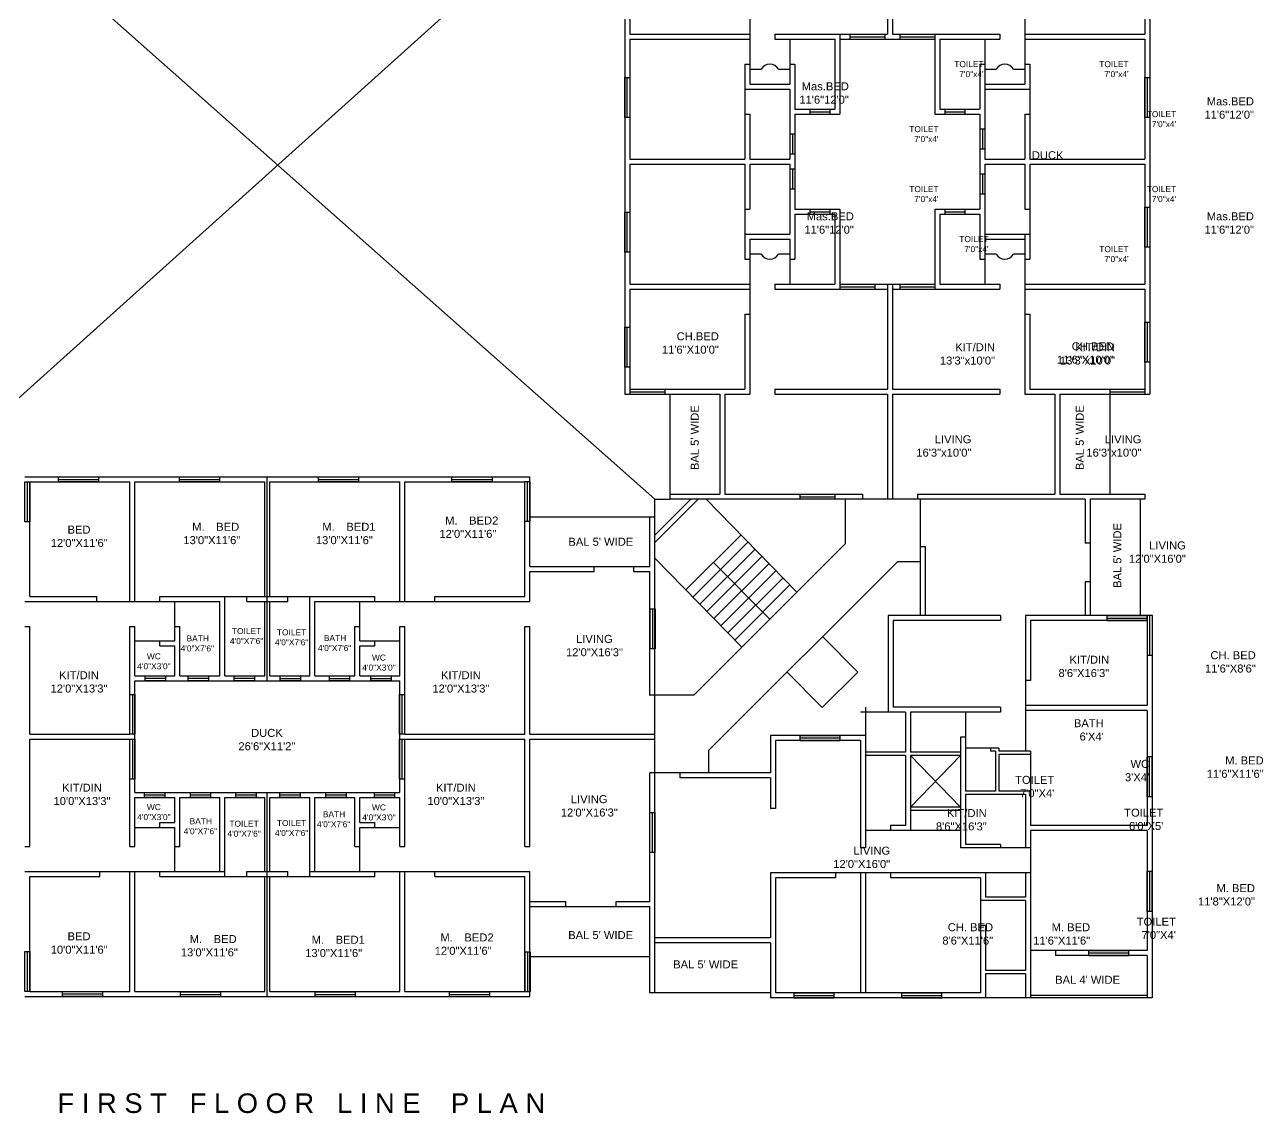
# Model space of a CAD drawing. Header units: inches. Extents: x -539 to 236, y -91 to 352.
# Drawn here: x -101.5 to 22.3, y 128.1 to 236.9 of the extents above; entities that cross this region are included whole.
import ezdxf

# ---------------------------------------------------------------- set-up
doc = ezdxf.new("R2010")
doc.units = ezdxf.units.IN
doc.header["$LTSCALE"] = 5
doc.header["$MEASUREMENT"] = 0
doc.styles.get("Standard").update_dxf_attribs({"font": 'arial.ttf'})
doc.styles.add('style1', font='swissk.ttf')

msp = doc.modelspace()

# ---------------------------------------------------------------- linework, layer by layer
for p, q in [((-38.52, 256.83), (-114, 188.91)), ((-113.98, 256.4), (-38.5, 189.5)), ((-41.5, 246.5), (-41.5, 200)), ((-29, 246.5), (-29, 231)), ((-1.5, 246.5), (-1.5, 231)), ((11, 246.5), (11, 200)), ((-41, 246), (-41, 236)), ((-15.25, 246), (-15.25, 236)), ((-14.75, 246), (-14.75, 236)), ((10.5, 246), (10.5, 236)), ((-41, 236), (-29, 236)), ((-41, 235.5), (-41, 223.5)), ((-41, 235.5), (-29, 235.5)), ((-26.5, 236), (-15.25, 236)), ((-26.5, 236), (-26.5, 235.5)), ((-26.5, 235.5), (-20.5, 235.5)), ((-25, 235.5), (-25, 231)), ((-20.5, 235.5), (-20.5, 228.5)), ((-20, 236), (-20, 228)), ((-20, 235.5), (-10.5, 235.5)), ((-19, 236), (-19, 235.5)), ((-19, 235.75), (-15.5, 235.75)), ((-15.5, 236), (-15.5, 235.5)), ((-14.75, 236), (-4, 236)), ((-14, 236), (-14, 235.5)), ((-14, 235.75), (-10.5, 235.75)), ((-10.5, 236), (-10.5, 228)), ((-10.5, 236), (-10.5, 235.5)), ((-10, 235.5), (-4, 235.5)), ((-10, 235.5), (-10, 228.5)), ((-5.5, 235.5), (-5.5, 223.5)), ((-4, 236), (-4, 235.5)), ((-1.5, 236), (10.5, 236)), ((-1.5, 235.5), (10.5, 235.5)), ((10.5, 235.5), (10.5, 223.5)), ((-29.5, 233), (-29.5, 223.5)), ((-29.5, 233), (-29, 233)), ((-25, 233), (-24.5, 233)), ((-24.5, 233), (-24.5, 228.5)), ((-6, 233), (-5.5, 233)), ((-6, 233), (-6, 228.5)), ((-1.5, 233), (-1, 233)), ((-1, 233), (-1, 223.5)), ((-41.5, 227.69), (-41.5, 231.69)), ((-41.5, 231.69), (-41, 231.69)), ((-41.25, 227.69), (-41.25, 231.69)), ((-41, 231.69), (-41, 227.69)), ((-29, 232.5), (-27.87, 232.5)), ((-26.13, 232.5), (-25, 232.5)), ((-5.5, 232.5), (-4.37, 232.5)), ((-2.63, 232.5), (-1.5, 232.5)), ((10.5, 227.69), (10.5, 231.69)), ((10.5, 231.69), (11, 231.69)), ((10.75, 227.69), (10.75, 231.69)), ((11, 231.69), (11, 227.69)), ((-29.5, 230.5), (-25, 230.5)), ((-29, 231), (-25, 231)), ((-25, 230.5), (-25, 223.5)), ((-5.5, 231), (-1.5, 231)), ((-5.5, 230.5), (-1, 230.5)), ((-29.5, 228), (-29, 228)), ((-29, 228), (-29, 223.5)), ((-24.5, 228.5), (-20.5, 228.5)), ((-24.5, 228), (-24.5, 218.5)), ((-24.5, 228), (-20, 228)), ((-23, 228.5), (-23, 228)), ((-23, 228.5), (-21, 228.5)), ((-23, 228.25), (-21, 228.25)), ((-23, 228), (-21, 228)), ((-21, 228.5), (-21, 228)), ((-10.5, 228), (-6, 228)), ((-10, 228.5), (-6, 228.5)), ((-9.5, 228.5), (-9.5, 228)), ((-9.5, 228.5), (-7.5, 228.5)), ((-9.5, 228.25), (-7.5, 228.25)), ((-9.5, 228), (-7.5, 228)), ((-7.5, 228.5), (-7.5, 228)), ((-6, 228), (-6, 218.5)), ((-1.5, 228), (-1, 228)), ((-1.5, 228), (-1.5, 223.5)), ((-41, 227.69), (-41.5, 227.69)), ((11, 227.69), (10.5, 227.69)), ((-24.5, 226), (-25, 226)), ((-25, 226), (-25, 224)), ((-24.75, 226), (-24.75, 224)), ((-24.5, 226), (-24.5, 224)), ((-5.5, 226.5), (-6, 226.5)), ((-6, 226.5), (-6, 224.5)), ((-5.75, 226.5), (-5.75, 224.5)), ((-5.5, 226.5), (-5.5, 224.5)), ((-5.5, 224.5), (-6, 224.5)), ((-41, 223.5), (-29.5, 223.5)), ((-41, 223), (-41, 211)), ((-41, 223), (-29.5, 223)), ((-29.5, 223), (-29.5, 213.5)), ((-29, 223.5), (-25, 223.5)), ((-29, 223), (-29, 218.5)), ((-29, 223), (-25, 223)), ((-24.5, 224), (-25, 224)), ((-25, 223), (-25, 216)), ((-5.5, 223.5), (-1.5, 223.5)), ((-5.5, 223), (-1.5, 223)), ((-5.5, 223), (-5.5, 211)), ((-1.5, 223), (-1.5, 218.5)), ((-1, 223.5), (10.5, 223.5)), ((-1, 223), (10.5, 223)), ((-1, 223), (-1, 213.5)), ((10.5, 223), (10.5, 211)), ((-24.5, 222.5), (-25, 222.5)), ((-25, 222.5), (-25, 220.5)), ((-24.75, 222.5), (-24.75, 220.5)), ((-24.5, 222.5), (-24.5, 220.5)), ((-5.5, 222), (-6, 222)), ((-6, 222), (-6, 220)), ((-5.75, 222), (-5.75, 220)), ((-5.5, 222), (-5.5, 220)), ((-24.5, 220.5), (-25, 220.5)), ((-5.5, 220), (-6, 220)), ((-41.5, 214.19), (-41.5, 218.19)), ((-41.5, 218.19), (-41, 218.19)), ((-41.25, 214.19), (-41.25, 218.19)), ((-41, 218.19), (-41, 214.19)), ((-29.5, 218.5), (-29, 218.5)), ((-24.5, 218.5), (-20, 218.5)), ((-24.5, 218), (-24.5, 213.5)), ((-24.5, 218), (-20.5, 218)), ((-23, 218.5), (-23, 218)), ((-23, 218.5), (-21, 218.5)), ((-23, 218.25), (-21, 218.25)), ((-23, 218), (-21, 218)), ((-21, 218.5), (-21, 218)), ((-20.5, 218), (-20.5, 211)), ((-20, 218.5), (-20, 210.5)), ((-10.5, 218.5), (-6, 218.5)), ((-10.5, 218.5), (-10.5, 210.5)), ((-10, 218), (-6, 218)), ((-10, 218), (-10, 211)), ((-9.5, 218.5), (-9.5, 218)), ((-9.5, 218.5), (-7.5, 218.5)), ((-9.5, 218.25), (-7.5, 218.25)), ((-9.5, 218), (-7.5, 218)), ((-7.5, 218.5), (-7.5, 218)), ((-6, 218), (-6, 213.5)), ((-1.5, 218.5), (-1, 218.5)), ((10.5, 214.69), (10.5, 218.69)), ((10.5, 218.69), (11, 218.69)), ((10.75, 214.69), (10.75, 218.69)), ((11, 218.69), (11, 214.69)), ((-29.5, 216), (-25, 216)), ((-29, 215.5), (-29, 200)), ((-29, 215.5), (-25, 215.5)), ((-25, 215.5), (-25, 211)), ((-5.5, 216), (-1, 216)), ((-5.5, 215.5), (-1.5, 215.5)), ((-1.5, 216), (-1.5, 200)), ((11, 214.69), (10.5, 214.69)), ((-41, 214.19), (-41.5, 214.19)), ((-29.5, 213.5), (-29, 213.5)), ((-27.87, 214), (-29, 214)), ((-25, 214), (-26.13, 214)), ((-25, 213.5), (-24.5, 213.5)), ((-6, 213.5), (-5.5, 213.5)), ((-4.37, 214), (-5.5, 214)), ((-1.5, 214), (-2.63, 214)), ((-1.5, 213.5), (-1, 213.5)), ((-41, 211), (-29, 211)), ((-41, 210.5), (-41, 200.5)), ((-41, 210.5), (-29, 210.5)), ((-26.5, 211), (-20.5, 211)), ((-26.5, 211), (-26.5, 210.5)), ((-26.5, 210.5), (-15.25, 210.5)), ((-20, 211), (-10.5, 211)), ((-20, 211), (-20, 210.5)), ((-20, 210.75), (-16.5, 210.75)), ((-16.5, 211), (-16.5, 210.5)), ((-15.25, 211), (-15.25, 200.5)), ((-14.75, 211), (-14.75, 200.5)), ((-14.75, 210.5), (-4, 210.5)), ((-14, 211), (-14, 210.5)), ((-14, 210.75), (-10.5, 210.75)), ((-10.5, 211), (-10.5, 210.5)), ((-10, 211), (-4, 211)), ((-4, 211), (-4, 210.5)), ((-1.5, 211), (10.5, 211)), ((-1.5, 210.5), (10.5, 210.5)), ((10.5, 210.5), (10.5, 200.5)), ((-29.5, 208), (-29.5, 200.5)), ((-29.5, 208), (-29, 208)), ((-1.5, 208), (-1, 208)), ((-1, 208), (-1, 200.5)), ((10.5, 203.19), (10.5, 207.19)), ((10.5, 207.19), (11, 207.19)), ((10.75, 203.19), (10.75, 207.19)), ((11, 207.19), (11, 203.19)), ((-41.5, 202.69), (-41.5, 206.69)), ((-41.5, 206.69), (-41, 206.69)), ((-41.25, 202.69), (-41.25, 206.69)), ((-41, 206.69), (-41, 202.69)), ((11, 203.19), (10.5, 203.19)), ((-41, 202.69), (-41.5, 202.69)), ((-41.5, 200), (-32, 200)), ((-41, 200.5), (-29.5, 200.5)), ((-41, 200.5), (-41, 200)), ((-41, 200.25), (-37.5, 200.25)), ((-37.5, 200.5), (-37.5, 200)), ((-37, 200), (-37, 189.5)), ((-32, 200), (-32, 190)), ((-31.5, 200), (-31.5, 190)), ((-31.5, 200), (-29, 200)), ((-26.5, 200.5), (-26.5, 200)), ((-26.5, 200.5), (-15.25, 200.5)), ((-26.5, 200), (-15.25, 200)), ((-15.25, 200), (-15.25, 189.5)), ((-14.75, 200.5), (-4, 200.5)), ((-14.75, 200), (-14.75, 189.5)), ((-14.75, 200), (-4, 200)), ((-4, 200.5), (-4, 200)), ((-1.5, 200), (1.5, 200)), ((-1, 200.5), (10.5, 200.5)), ((1.5, 200), (1.5, 190)), ((2, 200), (11, 200)), ((2, 200), (2, 190)), ((7, 200.5), (7, 200)), ((7, 200.25), (10.5, 200.25)), ((7, 200), (7, 190)), ((10.5, 200.5), (10.5, 200)), ((-101.5, 191.75), (-51, 191.75)), ((-101.49, 187.25), (-101.49, 191.25)), ((-101.49, 191.25), (-100.99, 191.25)), ((-101.24, 191.25), (-101.24, 187.25)), ((-101, 191.25), (-91, 191.25)), ((-101, 179.75), (-101, 191.25)), ((-100.99, 191.25), (-100.99, 187.25)), ((-98.13, 191.23), (-98.13, 191.73)), ((-98.13, 191.73), (-94.13, 191.73)), ((-98.13, 191.48), (-94.13, 191.48)), ((-94.13, 191.23), (-98.13, 191.23)), ((-94.13, 191.73), (-94.13, 191.23)), ((-91, 179.25), (-91, 191.25)), ((-90.5, 191.25), (-77.5, 191.25)), ((-90.5, 179.25), (-90.5, 191.25)), ((-86.02, 191.23), (-86.02, 191.73)), ((-86.02, 191.73), (-82.02, 191.73)), ((-86.02, 191.48), (-82.02, 191.48)), ((-82.02, 191.23), (-86.02, 191.23)), ((-82.02, 191.73), (-82.02, 191.23)), ((-77.5, 179.75), (-77.5, 191.25)), ((-77.25, 171.33), (-77.25, 191.75)), ((-77, 191.25), (-64, 191.25)), ((-77, 179.75), (-77, 191.25)), ((-72.12, 191.23), (-72.12, 191.73)), ((-72.12, 191.73), (-68.12, 191.73)), ((-72.12, 191.48), (-68.12, 191.48)), ((-68.12, 191.23), (-72.12, 191.23)), ((-68.12, 191.73), (-68.12, 191.23)), ((-64, 179.25), (-64, 191.25)), ((-63.5, 191.25), (-51.5, 191.25)), ((-63.5, 179.25), (-63.5, 191.25)), ((-58.78, 191.23), (-58.78, 191.73)), ((-58.78, 191.73), (-54.78, 191.73)), ((-58.78, 191.48), (-54.78, 191.48)), ((-54.78, 191.23), (-58.78, 191.23)), ((-54.78, 191.73), (-54.78, 191.23)), ((-51.5, 187.28), (-51.5, 191.28)), ((-51.5, 191.28), (-51, 191.28)), ((-51.5, 179.75), (-51.5, 191.25)), ((-51.25, 191.28), (-51.25, 187.28)), ((-51, 182.75), (-51, 191.75)), ((-51, 191.28), (-51, 187.28)), ((-34.18, 189.5), (-38.5, 185.18)), ((-34.89, 189.5), (-38.5, 185.89)), ((-38.5, 187.75), (-38.5, 189.5)), ((-38.5, 189.5), (-37, 189.5)), ((-37, 190), (-32, 190)), ((4.53, 189.5), (-37, 189.5)), ((-24.29, 180.21), (-33.37, 189.5)), ((-31.5, 190), (-17.75, 190)), ((-24, 190), (-24, 189.5)), ((-24, 189.75), (-20.5, 189.75)), ((-20.5, 190), (-20.5, 189.5)), ((-19.47, 189.5), (-19.47, 185.03)), ((-17.75, 190), (-17.75, 189.5)), ((-12.25, 190), (-12.25, 189.5)), ((-12.25, 190), (1.5, 190)), ((-11.97, 189.5), (-11.97, 177.87)), ((2, 190), (10.5, 190)), ((4.53, 189.5), (4.53, 185.1)), ((5.03, 189.5), (5.03, 177.87)), ((10.5, 189.5), (5.03, 189.5)), ((10.03, 189.5), (10.03, 177.87)), ((10.5, 190), (10.5, 189.5)), ((-100.99, 187.25), (-101.49, 187.25)), ((-51, 187.28), (-51.5, 187.28)), ((-51, 187.75), (-38.5, 187.75)), ((-39, 182.75), (-39, 187.75)), ((-38.5, 161.62), (-38.5, 187.75)), ((-29.88, 185.93), (-35.4, 180.42)), ((-29.18, 185.22), (-34.7, 179.7)), ((-19.47, 185.03), (-34.61, 169.89)), ((-28.48, 184.5), (-34, 178.99)), ((-11.97, 184.78), (-11.47, 184.78)), ((-11.47, 184.78), (-11.47, 177.87)), ((5.03, 185.1), (4.53, 185.1)), ((-29.8, 174.7), (-38.5, 183.59)), ((-27.78, 183.79), (-33.3, 178.27)), ((-14.22, 183.28), (-33.13, 164.37)), ((-14.22, 183.28), (-11.97, 183.28)), ((-51, 182.75), (-39, 182.75)), ((-51, 182.25), (-44.56, 182.25)), ((-51, 179.25), (-51, 182.25)), ((-44.56, 182.25), (-44.56, 182.75)), ((-40.59, 182.25), (-40.59, 182.75)), ((-40.59, 182.25), (-39, 182.25)), ((-39, 169.88), (-39, 182.25)), ((-27, 177.5), (-32.64, 183.18)), ((-27.08, 183.07), (-32.6, 177.56)), ((-26.38, 182.36), (-31.9, 176.84)), ((-25.68, 181.64), (-31.2, 176.13)), ((-24.99, 180.93), (-30.5, 175.41)), ((4.53, 181.23), (4.53, 177.87)), ((5.03, 181.23), (4.53, 181.23)), ((-101, 179.75), (-94.28, 179.75)), ((-94.28, 179.25), (-94.28, 179.75)), ((-88, 179.75), (-66.5, 179.75)), ((-88, 179.25), (-88, 179.75)), ((-81.5, 171.83), (-81.5, 179.75)), ((-79.3, 179.25), (-79.3, 179.75)), ((-75.2, 179.25), (-75.2, 179.75)), ((-73, 171.83), (-73, 179.75)), ((-66.5, 179.25), (-66.5, 179.75)), ((-60.5, 179.75), (-51.5, 179.75)), ((-60.5, 179.25), (-60.5, 179.75)), ((-101.5, 179.25), (-86.5, 179.25)), ((-86.5, 179.25), (-82, 179.25)), ((-86.5, 175.33), (-86.5, 179.25)), ((-82, 171.83), (-82, 179.25)), ((-79.3, 179.25), (-75.2, 179.25)), ((-77.5, 171.83), (-77.5, 179.25)), ((-77, 171.83), (-77, 179.25)), ((-72.5, 179.25), (-68, 179.25)), ((-72.5, 171.83), (-72.5, 179.25)), ((-68, 179.25), (-51, 179.25)), ((-68, 175.33), (-68, 179.25)), ((-38.97, 174.54), (-38.97, 178.54)), ((-38.97, 178.54), (-38.47, 178.54)), ((-38.72, 178.54), (-38.72, 174.54)), ((-38.47, 178.54), (-38.47, 174.54)), ((-3.93, 177.87), (-15.18, 177.87)), ((-15.18, 177.87), (-15.18, 168.19)), ((-3.93, 177.37), (-14.68, 177.37)), ((-14.68, 177.37), (-14.68, 168.69)), ((-3.93, 177.87), (-3.93, 177.37)), ((11.23, 177.87), (-1.43, 177.87)), ((-1.43, 177.87), (-1.43, 164.28)), ((10.73, 177.37), (-0.93, 177.37)), ((-0.93, 177.37), (-0.93, 171.37)), ((6.73, 177.36), (6.73, 177.86)), ((6.73, 177.86), (10.73, 177.86)), ((6.73, 177.61), (10.73, 177.61)), ((6.73, 177.36), (10.73, 177.36)), ((10.73, 177.36), (10.73, 177.86)), ((10.73, 177.37), (10.73, 168.87)), ((11.24, 177.86), (10.74, 177.86)), ((10.74, 173.86), (10.74, 177.86)), ((10.99, 173.86), (10.99, 177.86)), ((11.23, 177.87), (11.23, 139.62)), ((11.24, 173.86), (11.24, 177.86)), ((-101.5, 176.75), (-101, 176.75)), ((-101, 166), (-101, 176.75)), ((-91, 176.75), (-90.5, 176.75)), ((-91, 166), (-91, 176.75)), ((-90.5, 171.83), (-90.5, 176.75)), ((-86.5, 176.75), (-86, 176.75)), ((-86, 171.83), (-86, 176.75)), ((-68.5, 176.75), (-68, 176.75)), ((-68.5, 171.83), (-68.5, 176.75)), ((-64, 176.75), (-63.5, 176.75)), ((-64, 171.83), (-64, 176.75)), ((-63.5, 166), (-63.5, 176.75)), ((-51.5, 176.75), (-51, 176.75)), ((-51.5, 166), (-51.5, 176.75)), ((-51, 166), (-51, 176.75)), ((-90.5, 175.33), (-86.5, 175.33)), ((-88, 174.83), (-88, 175.33)), ((-88, 174.83), (-86.5, 174.83)), ((-86.5, 171.83), (-86.5, 174.83)), ((-68, 175.33), (-64, 175.33)), ((-68, 174.83), (-66.5, 174.83)), ((-68, 171.83), (-68, 174.83)), ((-66.5, 174.83), (-66.5, 175.33)), ((-18.22, 172.21), (-21.74, 175.75)), ((-38.47, 174.54), (-38.97, 174.54)), ((11.24, 173.86), (10.74, 173.86)), ((-21.76, 168.67), (-25.29, 172.23)), ((-18.22, 172.21), (-21.76, 168.67)), ((-90.5, 171.83), (-86.5, 171.83)), ((-90.5, 171.33), (-64, 171.33)), ((-90.5, 160.17), (-90.5, 171.33)), ((-89.46, 171.84), (-87.43, 171.84)), ((-89.46, 171.34), (-89.46, 171.84)), ((-89.46, 171.59), (-87.43, 171.59)), ((-87.43, 171.34), (-89.46, 171.34)), ((-88, 171.83), (-88, 171.84)), ((-87.43, 171.84), (-87.43, 171.34)), ((-86, 171.83), (-82, 171.83)), ((-85.15, 171.84), (-83.12, 171.84)), ((-85.15, 171.34), (-85.15, 171.84)), ((-85.15, 171.59), (-83.12, 171.59)), ((-83.12, 171.34), (-85.15, 171.34)), ((-83.12, 171.84), (-83.12, 171.34)), ((-81.5, 171.83), (-77.5, 171.83)), ((-80.55, 171.84), (-78.52, 171.84)), ((-80.55, 171.34), (-80.55, 171.84)), ((-80.55, 171.59), (-78.52, 171.59)), ((-78.52, 171.34), (-80.55, 171.34)), ((-78.52, 171.84), (-78.52, 171.34)), ((-77, 171.83), (-73, 171.83)), ((-75.95, 171.82), (-73.92, 171.82)), ((-75.95, 171.32), (-75.95, 171.82)), ((-75.95, 171.57), (-73.92, 171.57)), ((-73.92, 171.32), (-75.95, 171.32)), ((-73.92, 171.82), (-73.92, 171.32)), ((-72.5, 171.83), (-68.5, 171.83)), ((-71.04, 171.82), (-69.02, 171.82)), ((-71.04, 171.32), (-71.04, 171.82)), ((-71.04, 171.57), (-69.02, 171.57)), ((-69.02, 171.32), (-71.04, 171.32)), ((-69.02, 171.82), (-69.02, 171.32)), ((-68, 171.83), (-64, 171.83)), ((-66.9, 171.83), (-64.87, 171.83)), ((-66.9, 171.33), (-66.9, 171.83)), ((-66.9, 171.58), (-64.87, 171.58)), ((-64.87, 171.33), (-66.9, 171.33)), ((-66.5, 171.83), (-66.5, 171.84)), ((-64.87, 171.83), (-64.87, 171.33)), ((-64, 160.17), (-64, 171.33)), ((-0.93, 171.37), (-1.43, 171.37)), ((-90.98, 165.98), (-90.98, 169.98)), ((-90.98, 169.98), (-90.48, 169.98)), ((-90.73, 169.98), (-90.73, 165.98)), ((-90.48, 169.98), (-90.48, 165.98)), ((-64.03, 165.98), (-64.03, 169.98)), ((-64.03, 169.98), (-63.53, 169.98)), ((-63.78, 169.98), (-63.78, 165.98)), ((-63.53, 169.98), (-63.53, 165.98)), ((-34.61, 169.89), (-39, 169.89)), ((-17.43, 168.69), (-17.43, 154.62)), ((-3.93, 168.69), (-14.68, 168.69)), ((-3.93, 168.69), (-3.93, 168.19)), ((10.73, 168.87), (-1.43, 168.87)), ((-13.43, 168.19), (-17.93, 168.19)), ((-13.43, 168.19), (-13.43, 164.19)), ((-12.93, 168.19), (-12.93, 164.19)), ((-3.93, 168.19), (-12.93, 168.19)), ((-7.43, 168.19), (-7.43, 160.28)), ((10.73, 168.37), (-1.43, 168.37)), ((10.73, 168.37), (10.73, 156.87)), ((-101, 166), (-91, 166)), ((-90.48, 165.98), (-90.98, 165.98)), ((-63.53, 165.98), (-64.03, 165.98)), ((-63.5, 166), (-51.5, 166)), ((-51, 166), (-38.5, 166)), ((-101, 165.5), (-91, 165.5)), ((-101, 154.75), (-101, 165.5)), ((-91, 154.75), (-91, 165.5)), ((-90.98, 161.49), (-90.98, 165.49)), ((-90.98, 165.49), (-90.48, 165.49)), ((-90.73, 165.49), (-90.73, 161.49)), ((-90.48, 165.49), (-90.48, 161.49)), ((-64.03, 161.49), (-64.03, 165.49)), ((-64.03, 165.49), (-63.53, 165.49)), ((-63.78, 165.49), (-63.78, 161.49)), ((-63.53, 165.49), (-63.53, 161.49)), ((-63.5, 165.5), (-51.5, 165.5)), ((-63.5, 154.75), (-63.5, 165.5)), ((-51.5, 154.75), (-51.5, 165.5)), ((-51, 165.5), (-38.5, 165.5)), ((-51, 154.75), (-51, 165.5)), ((-17.43, 165.87), (-26.93, 165.87)), ((-26.93, 165.87), (-26.93, 162.12)), ((-17.93, 165.37), (-26.43, 165.37)), ((-26.43, 165.37), (-26.43, 158.57)), ((-23.96, 165.37), (-23.96, 165.87)), ((-23.96, 165.87), (-19.96, 165.87)), ((-23.96, 165.62), (-19.96, 165.62)), ((-23.96, 165.37), (-19.96, 165.37)), ((-19.96, 165.37), (-19.96, 165.87)), ((-17.93, 165.37), (-17.93, 154.62)), ((-7.93, 165.69), (-7.93, 154.62)), ((-7.43, 165.69), (-7.93, 165.69)), ((-33.13, 164.37), (-33.13, 162.12)), ((-13.43, 164.19), (-17.43, 164.19)), ((-13.43, 163.86), (-17.43, 163.86)), ((-13.43, 163.86), (-13.43, 156.87)), ((-7.93, 164.19), (-12.93, 164.19)), ((-12.93, 163.86), (-12.93, 156.37)), ((-7.93, 163.86), (-12.93, 163.86)), ((-7.93, 158.7), (-12.93, 163.86)), ((-12.93, 158.7), (-7.93, 163.86)), ((-4.1, 164.61), (-7.43, 164.61)), ((-4.93, 164.61), (-4.93, 164.28)), ((-4.43, 164.28), (-4.93, 164.28)), ((-4.43, 164.28), (-4.43, 160.28)), ((-4.1, 164.61), (-4.1, 164.28)), ((-0.93, 164.28), (-4.1, 164.28)), ((-0.93, 163.95), (-4.1, 163.95)), ((-4.1, 163.95), (-4.1, 160.28)), ((-0.93, 164.28), (-0.93, 156.87)), ((11.21, 163.73), (10.71, 163.73)), ((10.71, 159.73), (10.71, 163.73)), ((10.96, 159.73), (10.96, 163.73)), ((11.21, 159.73), (11.21, 163.73)), ((-90.48, 161.49), (-90.98, 161.49)), ((-63.53, 161.49), (-64.03, 161.49)), ((-26.93, 162.12), (-39, 162.12)), ((-39, 149.25), (-39, 162.12)), ((-38.5, 145.22), (-38.5, 161.62)), ((-36, 162.12), (-36, 161.62)), ((-26.93, 161.62), (-36, 161.62)), ((-26.93, 161.62), (-26.93, 158.57)), ((-90.5, 160.17), (-64, 160.17)), ((-89.51, 160.17), (-87.48, 160.17)), ((-89.51, 159.67), (-89.51, 160.17)), ((-89.51, 159.92), (-87.48, 159.92)), ((-87.48, 160.17), (-87.48, 159.67)), ((-84.94, 160.17), (-82.91, 160.17)), ((-84.94, 159.67), (-84.94, 160.17)), ((-84.94, 159.92), (-82.91, 159.92)), ((-82.91, 160.17), (-82.91, 159.67)), ((-80.4, 160.17), (-78.37, 160.17)), ((-80.4, 159.67), (-80.4, 160.17)), ((-80.4, 159.92), (-78.37, 159.92)), ((-78.37, 160.17), (-78.37, 159.67)), ((-77.25, 139.75), (-77.25, 160.17)), ((-75.99, 160.17), (-73.96, 160.17)), ((-75.99, 159.67), (-75.99, 160.17)), ((-75.99, 159.92), (-73.96, 159.92)), ((-73.96, 160.17), (-73.96, 159.67)), ((-71.39, 160.17), (-69.36, 160.17)), ((-71.39, 159.67), (-71.39, 160.17)), ((-71.39, 159.92), (-69.36, 159.92)), ((-69.36, 160.17), (-69.36, 159.67)), ((-66.54, 160.17), (-64.52, 160.17)), ((-66.54, 159.67), (-66.54, 160.17)), ((-66.54, 159.92), (-64.52, 159.92)), ((-64.52, 160.17), (-64.52, 159.67)), ((-4.43, 160.28), (-7.43, 160.28)), ((-1.43, 159.95), (-7.43, 159.95)), ((-7.43, 159.95), (-7.43, 154.95)), ((-0.93, 160.28), (-4.1, 160.28)), ((-1.43, 159.95), (-1.43, 154.62)), ((11.21, 159.73), (10.71, 159.73)), ((-90.5, 159.67), (-86.5, 159.67)), ((-90.5, 154.75), (-90.5, 159.67)), ((-87.48, 159.67), (-89.51, 159.67)), ((-88, 159.67), (-88, 159.67)), ((-86.5, 157.17), (-86.5, 159.67)), ((-86, 159.67), (-82, 159.67)), ((-86, 154.75), (-86, 159.67)), ((-82.91, 159.67), (-84.94, 159.67)), ((-82, 152.25), (-82, 159.67)), ((-81.5, 159.67), (-77.5, 159.67)), ((-81.5, 151.75), (-81.5, 159.67)), ((-78.37, 159.67), (-80.4, 159.67)), ((-77.5, 152.25), (-77.5, 159.67)), ((-77, 159.67), (-73, 159.67)), ((-77, 152.25), (-77, 159.67)), ((-73.96, 159.67), (-75.99, 159.67)), ((-73, 151.75), (-73, 159.67)), ((-72.5, 159.67), (-68.5, 159.67)), ((-72.5, 152.25), (-72.5, 159.67)), ((-69.36, 159.67), (-71.39, 159.67)), ((-68.5, 154.75), (-68.5, 159.67)), ((-68, 159.67), (-64, 159.67)), ((-68, 157.17), (-68, 159.67)), ((-64.52, 159.67), (-66.54, 159.67)), ((-66.5, 159.67), (-66.5, 159.67)), ((-64, 154.75), (-64, 159.67)), ((-26.43, 158.57), (-26.93, 158.57)), ((-7.93, 158.7), (-12.93, 158.7)), ((-39.01, 154.15), (-39.01, 158.15)), ((-39.01, 158.15), (-38.51, 158.15)), ((-38.76, 158.15), (-38.76, 154.15)), ((-38.51, 158.15), (-38.51, 154.15)), ((-7.93, 158.37), (-12.93, 158.37)), ((-90.5, 157.17), (-90.48, 157.17)), ((-90.5, 156.67), (-86.5, 156.67)), ((-88, 157.17), (-86.5, 157.17)), ((-88, 156.67), (-88, 157.17)), ((-86.5, 152.25), (-86.5, 156.67)), ((-68, 157.17), (-66.5, 157.17)), ((-68, 156.67), (-64, 156.67)), ((-68, 152.25), (-68, 156.67)), ((-66.5, 156.67), (-66.5, 157.17)), ((-7.93, 156.37), (-17.43, 156.37)), ((-14.93, 156.87), (-14.93, 156.37)), ((-13.43, 156.87), (-14.93, 156.87)), ((10.73, 156.87), (-0.93, 156.87)), ((10.73, 156.37), (-0.93, 156.37)), ((-0.93, 156.37), (-0.93, 139.62)), ((10.73, 156.37), (10.73, 144.37)), ((-3.93, 154.95), (-7.43, 154.95)), ((-3.93, 154.95), (-3.93, 154.62)), ((-101.5, 154.75), (-101, 154.75)), ((-91, 154.75), (-90.48, 154.75)), ((-86.5, 154.75), (-86, 154.75)), ((-68.5, 154.75), (-68, 154.75)), ((-64, 154.75), (-63.5, 154.75)), ((-51.5, 154.75), (-51, 154.75)), ((-38.51, 154.15), (-39.01, 154.15)), ((-17.43, 154.62), (-17.93, 154.62)), ((-0.93, 154.62), (-7.93, 154.62)), ((-101.5, 152.25), (-86.5, 152.25)), ((-101, 151.75), (-94, 151.75)), ((-101, 140.25), (-101, 151.75)), ((-94, 151.75), (-94, 152.25)), ((-91, 140.25), (-91, 152.25)), ((-90.5, 140.25), (-90.5, 152.25)), ((-88, 151.75), (-88, 152.25)), ((-88, 151.75), (-66.5, 151.75)), ((-86.5, 152.25), (-81.5, 152.25)), ((-79.3, 152.25), (-75.2, 152.25)), ((-79.3, 151.75), (-79.3, 152.25)), ((-77.5, 140.25), (-77.5, 151.75)), ((-77, 140.25), (-77, 151.75)), ((-75.2, 151.75), (-75.2, 152.25)), ((-73, 152.25), (-68, 152.25)), ((-68, 152.25), (-51, 152.25)), ((-66.5, 151.75), (-66.5, 152.25)), ((-64, 140.25), (-64, 152.25)), ((-63.5, 140.25), (-63.5, 152.25)), ((-60.5, 151.75), (-60.5, 152.25)), ((-60.5, 151.75), (-51.5, 151.75)), ((-51.5, 140.25), (-51.5, 151.75)), ((-51, 139.75), (-51, 152.25)), ((-17.43, 152.12), (-26.93, 152.12)), ((-26.93, 152.12), (-26.93, 145.62)), ((-20.43, 151.62), (-26.43, 151.62)), ((-26.43, 151.62), (-26.43, 140.12)), ((-20.43, 152.12), (-20.43, 151.62)), ((-17.93, 152.12), (-17.93, 140.12)), ((-0.93, 152.12), (-17.43, 152.12)), ((-17.43, 152.12), (-17.43, 140.12)), ((-14.93, 152.12), (-14.93, 151.62)), ((-14.93, 152.12), (-14.93, 151.62)), ((-5.93, 151.62), (-14.93, 151.62)), ((-5.93, 151.62), (-5.93, 149.35)), ((-5.43, 152.12), (-5.43, 149.68)), ((-1.43, 152.12), (-1.43, 149.68)), ((11.23, 152.26), (10.73, 152.26)), ((10.73, 148.26), (10.73, 152.26)), ((10.98, 148.26), (10.98, 152.26)), ((11.23, 148.26), (11.23, 152.26)), ((-51, 149.25), (-47.41, 149.25)), ((-51, 148.75), (-39, 148.75)), ((-47.41, 148.75), (-47.41, 149.25)), ((-42.38, 149.25), (-39, 149.25)), ((-42.38, 148.75), (-42.38, 149.25)), ((-39, 140.12), (-39, 148.75)), ((-1.43, 149.35), (-5.93, 149.35)), ((-5.93, 149.35), (-5.93, 140.12)), ((-1.43, 149.68), (-5.43, 149.68)), ((-1.43, 149.35), (-1.43, 142.35)), ((11.23, 148.26), (10.73, 148.26)), ((-5.43, 146.85), (-5.93, 146.85)), ((-5.43, 146.85), (-5.43, 142.35)), ((-38.5, 140.12), (-38.5, 145.63)), ((-26.93, 145.62), (-38.5, 145.62)), ((-26.93, 145.12), (-38.5, 145.12)), ((-26.93, 145.12), (-26.93, 139.62)), ((-101.49, 140.27), (-101.49, 144.27)), ((-101.49, 144.27), (-100.99, 144.27)), ((-101.24, 144.27), (-101.24, 140.27)), ((-100.99, 144.27), (-100.99, 140.27)), ((-51.47, 140.23), (-51.47, 144.23)), ((-51.47, 144.23), (-50.97, 144.23)), ((-51.22, 144.23), (-51.22, 140.23)), ((-51, 143.75), (-39, 143.75)), ((-50.97, 144.23), (-50.97, 140.23)), ((10.73, 144.37), (-0.93, 144.37)), ((1.57, 144.37), (1.57, 143.87)), ((10.73, 143.87), (1.57, 143.87)), ((4.9, 143.87), (4.9, 144.37)), ((4.9, 144.37), (8.9, 144.37)), ((4.9, 144.12), (8.9, 144.12)), ((4.9, 143.87), (8.9, 143.87)), ((8.9, 143.87), (8.9, 144.37)), ((10.73, 143.87), (10.73, 139.62)), ((-1.43, 142.35), (-5.43, 142.35)), ((-1.43, 142.02), (-5.43, 142.02)), ((-5.43, 142.02), (-5.43, 139.62)), ((-1.43, 142.02), (-1.43, 139.62)), ((-100.99, 140.27), (-101.49, 140.27)), ((-101, 140.25), (-91, 140.25)), ((-97.71, 139.76), (-97.71, 140.26)), ((-97.71, 140.26), (-93.71, 140.26)), ((-97.71, 140.01), (-93.71, 140.01)), ((-93.71, 140.26), (-93.71, 139.76)), ((-90.5, 140.25), (-77.5, 140.25)), ((-85.93, 139.72), (-85.93, 140.22)), ((-85.93, 140.22), (-81.93, 140.22)), ((-85.93, 139.97), (-81.93, 139.97)), ((-81.93, 140.22), (-81.93, 139.72)), ((-77, 140.25), (-64, 140.25)), ((-72.45, 139.72), (-72.45, 140.22)), ((-72.45, 140.22), (-68.45, 140.22)), ((-72.45, 139.97), (-68.45, 139.97)), ((-68.45, 140.22), (-68.45, 139.72)), ((-63.5, 140.25), (-51.5, 140.25)), ((-59.03, 139.72), (-59.03, 140.22)), ((-59.03, 140.22), (-55.03, 140.22)), ((-59.03, 139.97), (-55.03, 139.97)), ((-55.03, 140.22), (-55.03, 139.72)), ((-50.97, 140.23), (-51.47, 140.23)), ((-26.93, 140.12), (-39, 140.12)), ((-5.93, 140.12), (-26.43, 140.12)), ((-24.58, 139.61), (-24.58, 140.11)), ((-24.58, 140.11), (-20.58, 140.11)), ((-20.58, 139.61), (-20.58, 140.11)), ((-13.8, 139.61), (-13.8, 140.11)), ((-13.8, 140.11), (-9.8, 140.11)), ((-9.8, 139.61), (-9.8, 140.11)), ((-101.5, 139.75), (-51, 139.75)), ((-93.71, 139.76), (-97.71, 139.76)), ((-81.93, 139.72), (-85.93, 139.72)), ((-68.45, 139.72), (-72.45, 139.72)), ((-55.03, 139.72), (-59.03, 139.72)), ((11.23, 139.62), (-26.93, 139.62)), ((-24.58, 139.86), (-20.58, 139.86)), ((-24.58, 139.61), (-20.58, 139.61)), ((-13.8, 139.86), (-9.8, 139.86)), ((-13.8, 139.61), (-9.8, 139.61)), ((10.73, 139.87), (-0.93, 139.87))]:
    msp.add_line(p, q)
for centre, start, end in [((-27, 232), 30, 150), ((-3.5, 232), 30, 150), ((-27, 214.5), 210, 330), ((-3.5, 214.5), 210, 330)]:
    msp.add_arc(centre, 1, start, end)

# ---------------------------------------------------------------- texts
at = {"color": 7, "lineweight": 25, "style": 'style1'}
msp.add_text('F I R S T   F L O O R   L I N E    P L A N ', height=1.9566, dxfattribs=at).set_placement((-98.22, 128.11))
for s, insert, char_height, attachment_point in [('TOILET\\P7\'0"x4\'', (-5.63, 233.31), 0.6, 3), ('TOILET\\P7\'0"x4\'', (8.87, 233.31), 0.6, 3), ('Mas.BED\\P11\'6"12\'0"', (-19.1, 231.19), 0.8, 3), ('Mas.BED\\P11\'6"12\'0"', (21.4, 229.69), 0.8, 3), ('TOILET\\P7\'0"x4\'', (13.62, 228.31), 0.6, 3), ('TOILET\\P7\'0"x4\'', (-10.13, 226.81), 0.6, 3), ('DUCK', (2.36, 224.3), 0.8, 3), ('TOILET\\P7\'0"x4\'', (-10.13, 220.81), 0.6, 3), ('TOILET\\P7\'0"x4\'', (13.62, 220.81), 0.6, 3), ('Mas.BED\\P11\'6"12\'0"', (-18.6, 218.19), 0.8, 3), ('Mas.BED\\P11\'6"12\'0"', (21.4, 218.19), 0.8, 3), ('TOILET\\P7\'0"x4\'', (-5.13, 215.81), 0.6, 3), ('TOILET\\P7\'0"x4\'', (8.87, 214.81), 0.6, 3), ('\\pi-2.4,l3.2,t3.2;CH.BED\\P11\'6"X10\'0"', (-32.1, 206.19), 0.8, 3), ('KIT/DIN\\P13\'3"x10\'0"', (-4.49, 205.1), 0.8, 3), ('\\pi-2.4,l3.2,t3.2;CH.BED\\P11\'6"X10\'0"', (7.4, 205.19), 0.8, 3), ('KIT/DIN\\P13\'3"x10\'0"', (7.51, 205.1), 0.8, 3), ('LIVING\\P16\'3"x10\'0"', (-6.85, 195.89), 0.8, 3), ('LIVING\\P16\'3"x10\'0"', (10.15, 195.89), 0.8, 3), ('\\pi11.933,l3.2,t17.533;M.^IBED\\P\\pi14.251,l0,tz;13\'0"X11\'6"', (-99.89, 184.99), 0.8, 7), ('\\pi11.695,l3.2,t17.295;M.^IBED1\\P\\pi14.251,l0,tz;13\'0"X11\'6"', (-86.64, 184.99), 0.8, 7), ('\\pi11.622,l3.2,t17.222;M.^IBED2\\P\\pi14.251,l0,tz;12\'0"X11\'6"', (-74.29, 185.62), 0.8, 7), ('\\pi15.933;BED\\P\\pi14.251;12\'0"X11\'6"', (-113.15, 184.71), 0.8, 7), ("\\pi13.839;BAL 5' WIDE", (-60.98, 184.83), 0.8, 7), ('LIVING\\P12\'0"X16\'0"', (14.59, 183.13), 0.8, 9), ('\\pi15.958;BATH\\P\\pi15.367;4\'0"X7\'6"', (-101.28, 174.26), 0.6, 7), ('\\pi15.563;TOILET\\P\\pi15.367;4\'0"X7\'6"', (-96.35, 175), 0.6, 7), ('\\pi15.563;TOILET\\P\\pi15.367;4\'0"X7\'6"', (-91.85, 174.87), 0.6, 7), ('\\pi15.958;BATH\\P\\pi15.367;4\'0"X7\'6"', (-87.55, 174.3), 0.6, 7), ('\\pi15.255;LIVING\\P\\pi14.251;12\'0"X16\'3"', (-61.63, 173.78), 0.8, 7), ('\\pi16.335;WC\\P\\pi15.367;4\'0"X3\'0"', (-105.62, 172.48), 0.6, 7), ('\\pi16.335;WC\\P\\pi15.367;4\'0"X3\'0"', (-83.12, 172.35), 0.6, 7), ('KIT/DIN\\P8\'6"X16\'3"', (6.93, 171.7), 0.8, 9), ('\\pi-2.4,l3.2,t3.2;CH.^IBED\\P\\pi0,l0,tz;11\'6"X8\'6"', (21.58, 172.15), 0.8, 9), ('\\pi15.111;KIT/DIN\\P\\pi14.251;12\'0"X13\'3"', (-113.17, 170.15), 0.8, 7), ('\\pi15.111;KIT/DIN\\P\\pi14.251;12\'0"X13\'3"', (-74.99, 170.15), 0.8, 7), ("BATH\\P6'X4'", (6.38, 165.35), 0.8, 9), ('\\pi15.472;DUCK\\P\\pi14.207;26\'6"X11\'2"', (-94.34, 164.38), 0.8, 7), ('\\pi-2.4,l3.2,t3.2;M.^IBED\\P\\pi0,l0,tz;11\'6"X11\'6"', (22.37, 161.62), 0.8, 9), ("WC\\P3'X4'", (10.92, 161.28), 0.8, 9), ('\\pi15.111;KIT/DIN\\P\\pi14.251;10\'0"X13\'3"', (-112.87, 158.9), 0.8, 7), ('\\pi15.111;KIT/DIN\\P\\pi14.251;10\'0"X13\'3"', (-75.49, 158.9), 0.8, 7), ('TOILET\\P7\'0"X4\'', (1.44, 159.68), 0.8, 9), ('\\pi15.255;LIVING\\P\\pi14.251;12\'0"X16\'3"', (-62.15, 157.75), 0.8, 7), ('\\pi16.335;WC\\P\\pi15.367;4\'0"X3\'0"', (-105.62, 157.39), 0.6, 7), ('\\pi16.335;WC\\P\\pi15.367;4\'0"X3\'0"', (-83.12, 157.36), 0.6, 7), ('KIT/DIN\\P8\'6"X16\'3"', (-5.32, 156.36), 0.8, 9), ('TOILET\\P6\'0"X5\'', (12.34, 156.4), 0.8, 9), ('\\pi15.958;BATH\\P\\pi15.367;4\'0"X7\'6"', (-100.97, 155.98), 0.6, 7), ('\\pi15.563;TOILET\\P\\pi15.367;4\'0"X7\'6"', (-96.6, 155.74), 0.6, 7), ('\\pi15.563;TOILET\\P\\pi15.367;4\'0"X7\'6"', (-91.85, 155.8), 0.6, 7), ('\\pi15.958;BATH\\P\\pi15.367;4\'0"X7\'6"', (-87.65, 156.68), 0.6, 7), ('LIVING\\P12\'0"X16\'0"', (-14.97, 152.6), 0.8, 9), ('\\pi-2.4,l3.2,t3.2;M.^IBED\\P\\pi0,l0,tz;11\'8"X12\'0"', (21.5, 148.85), 0.8, 9), ('TOILET\\P7\'0"X4\'', (13.59, 145.5), 0.8, 9), ('\\pi15.933;BED\\P\\pi14.251;10\'0"X11\'6"', (-113.15, 144.03), 0.8, 7), ("\\pi13.839;BAL 5' WIDE", (-61, 145.49), 0.8, 7), ('\\pi-2.4,l3.2,t3.2;CH.^IBED\\P\\pi0,l0,tz;8\'6"X11\'6"', (-4.68, 144.94), 0.8, 9), ('\\pi-2.4,l3.2,t3.2;M.^IBED\\P\\pi0,l0,tz;11\'6"X11\'6"', (5.02, 144.94), 0.8, 9), ('\\pi11.933,l3.2,t17.533;M.^IBED\\P\\pi14.251,l0,tz;13\'0"X11\'6"', (-100.14, 143.76), 0.8, 7), ('\\pi11.695,l3.2,t17.295;M.^IBED1\\P\\pi14.251,l0,tz;13\'0"X11\'6"', (-87.71, 143.69), 0.8, 7), ('\\pi11.622,l3.2,t17.222;M.^IBED2\\P\\pi14.251,l0,tz;12\'0"X11\'6"', (-74.76, 143.92), 0.8, 7), ("BAL 5' WIDE", (-30.18, 142.56), 0.8, 9), ("BAL 4' WIDE", (8.01, 141.03), 0.8, 9)]:
    msp.add_mtext_dynamic_manual_height_columns(s, width=34.0233, gutter_width=1, heights=[0], dxfattribs=dict(insert=insert, char_height=char_height, attachment_point=attachment_point))
at = {"char_height": 0.8, "rotation": 90}
for insert, attachment_point in [((-34.1, 192.41), 7), ((4.4, 192.41), 7), ((8.15, 187.11), 9)]:
    msp.add_mtext_dynamic_manual_height_columns("BAL 5' WIDE", width=34.0233, gutter_width=1, heights=[0], dxfattribs=dict(at, insert=insert, attachment_point=attachment_point))

doc.saveas('drawing.dxf')
